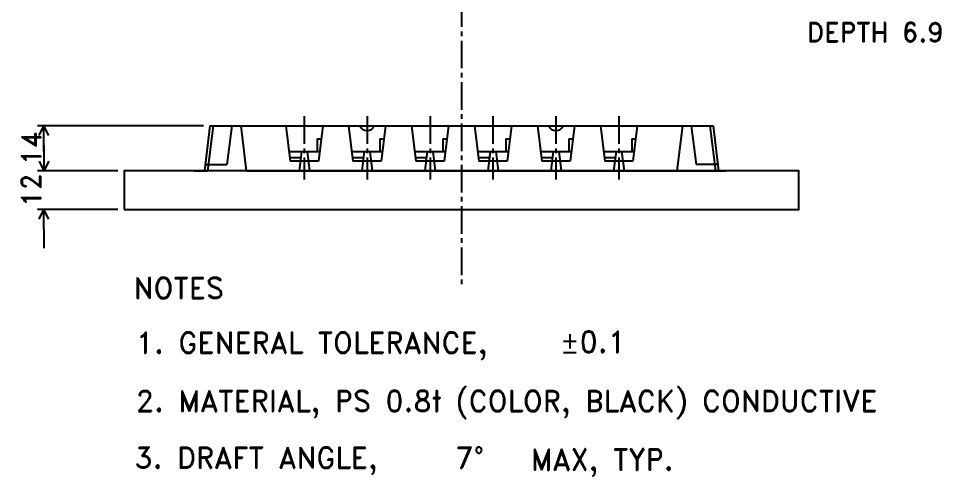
# Model space of a CAD drawing. Extents: x 1060 to 1408, y -354 to 5.
# Drawn here: x 1060.5 to 1347.5, y -354.3 to -211.8 of the extents above; entities that cross this region are included whole.
import ezdxf
from ezdxf.enums import TextEntityAlignment as Align

# ---------------------------------------------------------------- set-up
doc = ezdxf.new("R2010")
doc.units = 0
doc.header["$LTSCALE"] = 0.45
doc.header["$MEASUREMENT"] = 0
doc.linetypes.add('CENTER2', pattern=[28.575, 19.05, -3.175, 3.175, -3.175])
doc.layers.get('0').update_dxf_attribs({"linetype": 'CONTINUOUS'})
doc.layers.get('DEFPOINTS').update_dxf_attribs({"linetype": 'CONTINUOUS'})
for name, color, linetype in [('CENTER', 243, 'CENTER2'), ('DETAIL', 6, 'CONTINUOUS'), ('DIMENSION', 3, 'CONTINUOUS'), ('LINE', 7, 'CONTINUOUS'), ('LINE2', 110, 'CONTINUOUS'), ('LINE3', 230, 'CONTINUOUS'), ('LINE5', 200, 'CONTINUOUS'), ('LINE6', 60, 'CONTINUOUS'), ('LINE9', 30, 'CONTINUOUS'), ('NOTES', 2, 'CONTINUOUS'), ('SECTION', 31, 'CONTINUOUS')]:
    doc.layers.add(name, color=color, linetype=linetype)
doc.styles.add('ROMAND', font='romand.shx', dxfattribs={"height": 6})
doc.dimstyles.get("Standard").update_dxf_attribs({"dimtxt": 0.18, "dimasz": 0.18, "dimexe": 0.18, "dimexo": 0.0625, "dimgap": 0.09, "dimtad": 0, "dimtih": 1, "dimtoh": 1, "dimdec": 4, "dimzin": 0, "dimdsep": 46, "dimtxsty": 'Standard', "dimcen": 0.09, "dimadec": 0, "dimazin": 0, "dimtfac": 1, "dimtdec": 4, "dimtofl": 0, "dimtmove": 0, "dimatfit": 3, "dimfxl": 1, "dimtolj": 1, "dimtzin": 0, "dimarcsym": 0})

# ---------------------------------------------------------------- blocks, each defined once
blk = doc.blocks.new('ARROWHEAD')
for p in [(-1, 0), (-0.5, 0.25), (-0.5, -0.25)]:
    blk.add_line(p, (0, 0))
blk = doc.blocks.new('*D3')
at = {"layer": 'DEFPOINTS', "color": 0, "transparency": 16777216}
for p in [(1120.06, -245.22), (1068.39, -259.22), (1093.39, -259.22)]:
    blk.add_point(p, dxfattribs=at)
at = {"layer": 'DIMENSION', "color": 0, "lineweight": -2, "transparency": 16777216}
for p, q in [((1118.06, -245.22), (1066.39, -245.22)), ((1068.39, -251.22), (1068.39, -253.22)), ((1091.39, -259.22), (1066.39, -259.22))]:
    blk.add_line(p, q, dxfattribs=at)
at = {"layer": 'DIMENSION', "color": 0, "lineweight": -2, "transparency": 16777216, "xscale": 6, "yscale": 6, "zscale": 6}
for p, rotation in [((1068.39, -245.22), 90), ((1068.39, -259.22), 270)]:
    blk.add_blockref('ARROWHEAD', p, dxfattribs=dict(at, rotation=rotation))
at = {"layer": 'DIMENSION', "color": 0, "transparency": 16777216, "insert": (1064.39, -252.22), "char_height": 6, "attachment_point": 5, "rotation": 90, "style": 'ROMAND'}
blk.add_mtext('\\A1;14', dxfattribs=at)
blk = doc.blocks.new('*D4')
at = {"layer": 'DEFPOINTS', "color": 0, "transparency": 16777216}
for p in [(1093.39, -259.22), (1068.39, -271.22), (1093.39, -271.22)]:
    blk.add_point(p, dxfattribs=at)
at = {"layer": 'DIMENSION', "color": 0, "lineweight": -2, "transparency": 16777216}
for p, q in [((1068.39, -253.22), (1068.39, -247.22)), ((1091.39, -259.22), (1066.39, -259.22)), ((1091.39, -271.22), (1066.39, -271.22)), ((1068.39, -277.22), (1068.39, -283.22))]:
    blk.add_line(p, q, dxfattribs=at)
at = {"layer": 'DIMENSION', "color": 0, "lineweight": -2, "transparency": 16777216, "xscale": 6, "yscale": 6, "zscale": 6}
for p, rotation in [((1068.39, -259.22), 270), ((1068.39, -271.22), 90)]:
    blk.add_blockref('ARROWHEAD', p, dxfattribs=dict(at, rotation=rotation))
at = {"layer": 'DIMENSION', "color": 0, "transparency": 16777216, "insert": (1064.39, -265.22), "char_height": 6, "attachment_point": 5, "rotation": 90, "style": 'ROMAND'}
blk.add_mtext('\\A1;12', dxfattribs=at)

msp = doc.modelspace()

# ---------------------------------------------------------------- linework, layer by layer
at = {"layer": 'CENTER'}
for p, q in [((1198.39373, -13.01991), (1198.39373, -295.57868)), ((1149.41873, -242.23748), (1149.41873, -261.91929)), ((1169.00873, -242.23748), (1169.00873, -261.91929)), ((1188.59873, -242.23748), (1188.59873, -261.91929)), ((1208.18873, -242.23748), (1208.18873, -261.91929)), ((1227.77873, -242.23748), (1227.77873, -261.91929)), ((1247.36873, -242.23748), (1247.36873, -261.91929))]:
    msp.add_line(p, q, dxfattribs=at)
at = {"layer": 'DETAIL'}
for p, q in [((1126.85214, -245.21693), (1125.37873, -257.21693)), ((1269.93531, -245.21693), (1271.40873, -257.21693)), ((1118.5893, -257.21693), (1125.37873, -257.21693)), ((1278.19816, -257.21693), (1271.40873, -257.21693))]:
    msp.add_line(p, q, dxfattribs=at)
at = {"layer": 'LINE'}
for p, q in [((1120.06271, -245.21693), (1118.34373, -259.21693)), ((1121.06271, -245.21693), (1119.34373, -259.21693)), ((1129.64474, -245.21693), (1131.36373, -259.21693)), ((1267.14271, -245.21693), (1265.42373, -259.21693)), ((1275.72474, -245.21693), (1277.44373, -259.21693)), ((1276.72474, -245.21693), (1278.44373, -259.21693)), ((1148.54544, -253.21693), (1147.80873, -259.21693)), ((1150.29202, -253.21693), (1151.02873, -259.21693)), ((1168.13544, -253.21693), (1167.39873, -259.21693)), ((1169.88202, -253.21693), (1170.61873, -259.21693)), ((1187.72544, -253.21693), (1186.98873, -259.21693)), ((1189.47202, -253.21693), (1190.20873, -259.21693)), ((1207.31544, -253.21693), (1206.57873, -259.21693)), ((1209.06202, -253.21693), (1209.79873, -259.21693)), ((1226.90544, -253.21693), (1226.16873, -259.21693)), ((1228.65202, -253.21693), (1229.38873, -259.21693)), ((1246.49544, -253.21693), (1245.75873, -259.21693)), ((1248.24202, -253.21693), (1248.97873, -259.21693)), ((1115.16873, -259.21693), (1119.34373, -259.21693)), ((1131.36373, -259.21693), (1280.64316, -259.21693)), ((1148.19873, -259.21693), (1131.36373, -259.21693)), ((1281.61873, -259.21693), (1277.44373, -259.21693))]:
    msp.add_line(p, q, dxfattribs=at)
msp.add_lwpolyline([(1093.39373, -271.21693), (1303.39373, -271.21693), (1303.39373, -259.21693), (1093.39373, -259.21693)], close=True, dxfattribs=at)
at = {"layer": 'LINE2'}
for p, q in [((1148.29987, -255.21693), (1144.8943, -255.21693)), ((1167.88987, -255.21693), (1164.4843, -255.21693)), ((1187.47987, -255.21693), (1184.0743, -255.21693)), ((1207.06987, -255.21693), (1203.6643, -255.21693)), ((1226.65987, -255.21693), (1223.2543, -255.21693)), ((1246.24987, -255.21693), (1242.8443, -255.21693))]:
    msp.add_line(p, q, dxfattribs=at)
at = {"layer": 'LINE3'}
for p, q in [((1153.82038, -256.21693), (1145.01708, -256.21693)), ((1173.41038, -256.21693), (1164.60708, -256.21693)), ((1193.00038, -256.21693), (1184.19708, -256.21693)), ((1212.59038, -256.21693), (1203.78708, -256.21693)), ((1232.18038, -256.21693), (1223.37708, -256.21693)), ((1251.77038, -256.21693), (1242.96708, -256.21693))]:
    msp.add_line(p, q, dxfattribs=at)
at = {"layer": 'LINE5'}
for centre in [(1169.00873, -244.31693), (1227.77873, -244.31693)]:
    msp.add_arc(centre, 2.4, 202.0243128, 337.9756872, dxfattribs=at)
at = {"layer": 'LINE6'}
for p, q in [((1153.41947, -249.21693), (1154.67987, -249.21693)), ((1173.00947, -249.21693), (1174.26987, -249.21693)), ((1192.59947, -249.21693), (1193.85987, -249.21693)), ((1212.18947, -249.21693), (1213.44987, -249.21693)), ((1231.77947, -249.21693), (1233.03987, -249.21693)), ((1251.36947, -249.21693), (1252.62987, -249.21693))]:
    msp.add_line(p, q, dxfattribs=at)
at = {"layer": 'LINE9'}
for p, q in [((1143.66645, -245.21693), (1145.01708, -256.21693)), ((1155.17101, -245.21693), (1153.82038, -256.21693)), ((1163.25645, -245.21693), (1164.60708, -256.21693)), ((1174.76101, -245.21693), (1173.41038, -256.21693)), ((1182.84645, -245.21693), (1184.19708, -256.21693)), ((1194.35101, -245.21693), (1193.00038, -256.21693)), ((1202.43645, -245.21693), (1203.78708, -256.21693)), ((1213.94101, -245.21693), (1212.59038, -256.21693)), ((1222.02645, -245.21693), (1223.37708, -256.21693)), ((1233.53101, -245.21693), (1232.18038, -256.21693)), ((1241.61645, -245.21693), (1242.96708, -256.21693)), ((1253.12101, -245.21693), (1251.77038, -256.21693)), ((1153.41947, -249.21693), (1153.41947, -253.21693)), ((1173.00947, -249.21693), (1173.00947, -253.21693)), ((1192.59947, -249.21693), (1192.59947, -253.21693)), ((1212.18947, -249.21693), (1212.18947, -253.21693)), ((1231.77947, -249.21693), (1231.77947, -253.21693)), ((1251.36947, -249.21693), (1251.36947, -253.21693)), ((1144.64873, -253.21693), (1154.18873, -253.21693)), ((1164.23873, -253.21693), (1173.77873, -253.21693)), ((1183.82873, -253.21693), (1193.36873, -253.21693)), ((1203.41873, -253.21693), (1212.95873, -253.21693)), ((1223.00873, -253.21693), (1232.54873, -253.21693)), ((1242.59873, -253.21693), (1252.13873, -253.21693))]:
    msp.add_line(p, q, dxfattribs=at)
at = {"layer": 'SECTION'}
msp.add_line((1120.06271, -245.21693), (1276.72474, -245.21693), dxfattribs=at)

# ---------------------------------------------------------------- texts
at = {"layer": 'DIMENSION', "style": 'ROMAND'}
msp.add_text('DEPTH 6.9', height=6, dxfattribs=at).set_placement((1305.87037, -219.11119))
at = {"layer": 'NOTES', "style": 'ROMAND'}
for s, height, p in [('NOTES', 6.569165, (1096.30483, -298.90888)), ('1. GENERAL TOLERANCE,', 6.5691648, (1097.01059, -315.9689)), ('2. MATERIAL, PS 0.8t (COLOR, BLACK) CONDUCTIVE', 6.5691648, (1097.01059, -334.0826)), ('3. DRAFT ANGLE, ', 6.5691648, (1096.59813, -351.70737)), ('MAX, TYP.', 6.569165, (1219.95141, -352.29315))]:
    msp.add_text(s, height=height, dxfattribs=at).set_placement(p)
for s, p in [('%%P0.1', (1239.26662, -312.39493)), ('7%%D', (1201.01798, -348.4115))]:
    msp.add_text(s, height=6.569165, dxfattribs=at).set_placement(p, align=Align.MIDDLE)

# ---------------------------------------------------------------- dimensions: what is measured, and where the dimension line sits
at = {"layer": 'DIMENSION'}
for base, p1, p2, picture, middle in [((1068.39373, -259.21693), (1120.06271, -245.21693), (1093.39373, -259.21693), '*D3', (1064.39373, -252.21693)), ((1068.39373, -271.21693), (1093.39373, -259.21693), (1093.39373, -271.21693), '*D4', (1064.39373, -265.21693))]:
    dim = msp.add_linear_dim(base=base, p1=p1, p2=p2, angle=90, dimstyle='Standard', override={"dimtxt": 6, "dimasz": 6, "dimexe": 2, "dimexo": 2, "dimgap": 1, "dimtad": 1, "dimtih": 0, "dimtoh": 0, "dimzin": 8, "dimtxsty": 'ROMAND', "dimblk1": 'ARROWHEAD', "dimblk2": 'ARROWHEAD', "dimsah": 1, "dimcen": 0, "dimadec": 4}, dxfattribs=at)
    dim.commit()
    dim.dimension.update_dxf_attribs({"geometry": picture, "text_midpoint": middle})

doc.saveas('drawing.dxf')
